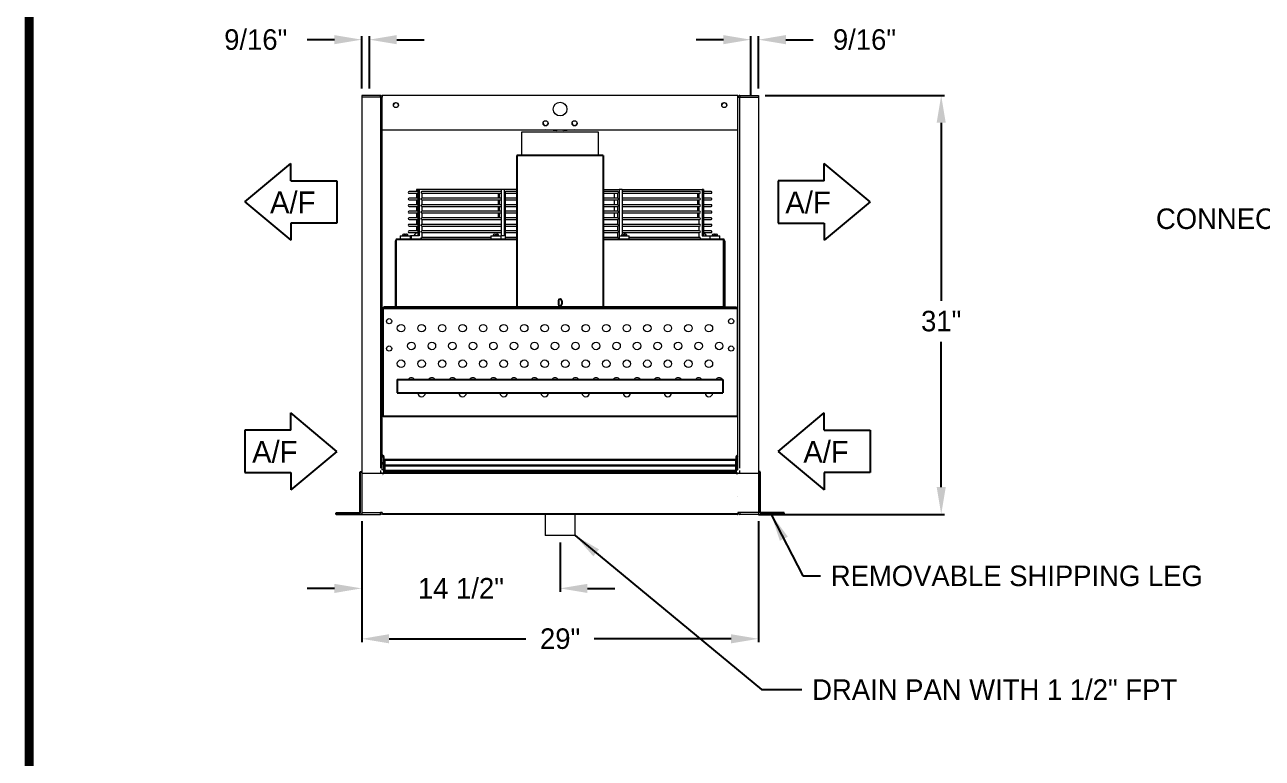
# Model space of a CAD drawing. Extents: x 6 to 271, y -23 to 146.
# Drawn here: x 10.7 to 101.2, y 30.7 to 84.4 of the extents above; entities that cross this region are included whole.
import ezdxf

# ---------------------------------------------------------------- set-up
doc = ezdxf.new("R2010")
doc.units = 0
doc.header["$MEASUREMENT"] = 0
doc.layers.get('0').update_dxf_attribs({"linetype": 'CONTINUOUS'})
doc.layers.get('Defpoints').update_dxf_attribs({"linetype": 'CONTINUOUS'})
doc.dimstyles.get("Standard").update_dxf_attribs({"dimtxt": 1.5, "dimasz": 2, "dimexe": 0.25, "dimexo": 0.5, "dimgap": 0.75, "dimtad": 0, "dimtih": 1, "dimtoh": 1, "dimdec": 4, "dimzin": 0, "dimdsep": 46, "dimlunit": 5, "dimtxsty": 'STANDARD', "dimcen": 0.125, "dimclrd": 1, "dimclre": 1, "dimclrt": 1, "dimadec": 0, "dimazin": 0, "dimtfac": 1, "dimtdec": 4, "dimtofl": 0, "dimtmove": 0, "dimatfit": 3, "dimfxl": 1, "dimfrac": 2, "dimtolj": 1, "dimtzin": 0, "dimarcsym": 0})

# ---------------------------------------------------------------- blocks, each defined once
blk = doc.blocks.new('*D23')
at = {"color": 7, "lineweight": -2}
for p, q in [((35.325, 48.063), (35.325, 39.223)), ((64.325, 48.063), (64.325, 39.223)), ((37.325, 39.473), (47.325, 39.473)), ((62.325, 39.473), (52.325, 39.473))]:
    blk.add_line(p, q, dxfattribs=at)
at = {"color": 7}
for points in [[(37.325, 39.807), (37.325, 39.14), (35.325, 39.473)], [(62.325, 39.807), (62.325, 39.14), (64.325, 39.473)]]:
    blk.add_solid(points, dxfattribs=at)
at = {"layer": 'Defpoints', "color": 0}
for p in [(35.325, 48.563), (64.325, 48.563), (64.325, 39.473)]:
    blk.add_point(p, dxfattribs=at)
at = {"color": 7, "insert": (49.825, 39.473), "char_height": 1.5, "attachment_point": 5}
blk.add_mtext('\\A1;29"', dxfattribs=at)
blk = doc.blocks.new('*D24')
at = {"color": 7, "lineweight": -2}
for p, q in [((35.325, 48.063), (35.325, 42.907)), ((49.825, 46.512), (49.825, 42.907)), ((33.325, 43.157), (31.325, 43.157)), ((51.825, 43.157), (53.825, 43.157))]:
    blk.add_line(p, q, dxfattribs=at)
at = {"color": 7}
for points in [[(33.325, 43.49), (33.325, 42.823), (35.325, 43.157)], [(51.825, 43.49), (51.825, 42.823), (49.825, 43.157)]]:
    blk.add_solid(points, dxfattribs=at)
at = {"layer": 'Defpoints', "color": 0}
for p in [(35.325, 48.563), (49.825, 47.012), (35.325, 43.157)]:
    blk.add_point(p, dxfattribs=at)
at = {"color": 7, "insert": (42.575, 43.157), "char_height": 1.5, "attachment_point": 5}
blk.add_mtext('\\A1;14 1/2"', dxfattribs=at)
blk = doc.blocks.new('Air Flow Arror')
for p, q in [((-1.543, 6.735), (-4.35, 3.368)), ((-1.543, 6.735), (1.263, 3.368)), ((-3.087, 3.368), (-4.35, 3.368)), ((-3.087, 3.368), (-3.087, 0)), ((0, 0), (0, 3.368)), ((0, 3.368), (1.263, 3.368)), ((-3.087, 0), (0, 0))]:
    blk.add_line(p, q)
blk.add_text('A/F', height=1.5938, rotation=90).set_placement((-0.712, 0.532))
blk = doc.blocks.new('099front')
at = {"color": 0, "ltscale": 7}
for p, q in [((59.351, 106.851), (53.039, 106.851)), ((53.039, 106.851), (53.039, 95.789)), ((59.351, 106.851), (59.351, 95.789)), ((56.07, 96.226), (56.07, 95.976)), ((56.32, 96.226), (56.32, 95.976)), ((53.039, 95.789), (59.351, 95.789))]:
    blk.add_line(p, q, dxfattribs=at)
for centre, start, end in [((56.195, 96.226), 0, 180), ((56.195, 95.976), 180, 0)]:
    blk.add_arc(centre, 0.125, start, end, dxfattribs=at)
blk = doc.blocks.new('*D25')
at = {"color": 7, "lineweight": -2}
for p, q in [((61.762, 83.266), (59.762, 83.266)), ((63.762, 79.688), (63.762, 83.516)), ((64.325, 79.688), (64.325, 83.516)), ((66.325, 83.266), (68.325, 83.266))]:
    blk.add_line(p, q, dxfattribs=at)
at = {"color": 7}
for points in [[(61.762, 83.6), (61.762, 82.933), (63.762, 83.266)], [(66.325, 83.6), (66.325, 82.933), (64.325, 83.266)]]:
    blk.add_solid(points, dxfattribs=at)
at = {"layer": 'Defpoints', "color": 0}
for p in [(63.762, 83.266), (63.762, 79.188), (64.325, 79.188)]:
    blk.add_point(p, dxfattribs=at)
at = {"color": 7, "insert": (72.075, 83.266), "char_height": 1.5, "attachment_point": 5}
blk.add_mtext('\\A1;9/16"', dxfattribs=at)
blk = doc.blocks.new('*D26')
at = {"color": 7, "lineweight": -2}
for p, q in [((33.325, 83.266), (31.325, 83.266)), ((35.325, 79.688), (35.325, 83.516)), ((35.887, 79.688), (35.887, 83.516)), ((37.887, 83.266), (39.887, 83.266))]:
    blk.add_line(p, q, dxfattribs=at)
at = {"color": 7}
for points in [[(33.325, 83.6), (33.325, 82.933), (35.325, 83.266)], [(37.887, 83.6), (37.887, 82.933), (35.887, 83.266)]]:
    blk.add_solid(points, dxfattribs=at)
at = {"layer": 'Defpoints', "color": 0}
for p in [(35.325, 83.266), (35.325, 79.188), (35.887, 79.188)]:
    blk.add_point(p, dxfattribs=at)
at = {"color": 7, "insert": (27.575, 83.266), "char_height": 1.5, "attachment_point": 5}
blk.add_mtext('\\A1;9/16"', dxfattribs=at)

msp = doc.modelspace()

# ---------------------------------------------------------------- linework, layer by layer
at = {"color": 7}
for p, q in [((63.76236, 79.1877), (63.76236, 80.32188)), ((64.82486, 79.1877), (77.93352, 79.1877)), ((77.68352, 77.1877), (77.68352, 64.1877)), ((26.77757, 71.40566), (30.14527, 74.21196)), ((30.14527, 72.94913), (30.14527, 74.21196)), ((30.14527, 72.94913), (33.51297, 72.94913)), ((33.51297, 72.94913), (33.51297, 69.86219)), ((26.77757, 71.40566), (30.14527, 68.59936)), ((33.51297, 69.86219), (30.14527, 69.86219)), ((30.14527, 69.86219), (30.14527, 68.59936)), ((77.68352, 50.5627), (77.68352, 61.1877)), ((37.92486, 58.42562), (61.72486, 58.42562)), ((37.92486, 58.42562), (37.92486, 57.4462)), ((61.72486, 58.42562), (61.72486, 57.4462)), ((37.92486, 57.4462), (61.72486, 57.4462)), ((65.76034, 53.17241), (69.12804, 55.97872)), ((69.12804, 54.71588), (69.12804, 55.97872)), ((69.12804, 54.71588), (72.49574, 54.71588)), ((72.49574, 54.71588), (72.49574, 51.62894)), ((65.76034, 53.17241), (69.12804, 50.36611)), ((35.19986, 48.6877), (35.19986, 51.6877)), ((35.19986, 51.6877), (35.32486, 51.6877)), ((64.44986, 51.6877), (64.32486, 51.6877)), ((64.44986, 48.6877), (64.44986, 51.6877)), ((72.49574, 51.62894), (69.12804, 51.62894)), ((69.12804, 51.62894), (69.12804, 50.36611)), ((33.44986, 48.5627), (33.44986, 48.6877)), ((33.44986, 48.6877), (35.19986, 48.6877)), ((35.32486, 48.5627), (33.44986, 48.5627)), ((64.32486, 48.5627), (66.19986, 48.5627)), ((66.19986, 48.6877), (64.44986, 48.6877)), ((64.82486, 48.5627), (77.93352, 48.5627)), ((66.19986, 48.5627), (66.19986, 48.6877))]:
    msp.add_line(p, q, dxfattribs=at)
at = {"color": 7, "linetype": 'Continuous', "lineweight": 15}
for p, q in [((35.32486, 79.1877), (35.32486, 79.0532)), ((36.68936, 79.1877), (35.32486, 79.1877)), ((36.68936, 79.0532), (35.32486, 79.0532)), ((35.32486, 79.0522), (35.32486, 48.6982)), ((36.68936, 79.0522), (35.32486, 79.0522)), ((36.68936, 79.0532), (36.68936, 79.1877)), ((36.68936, 79.0522), (36.82486, 79.0522)), ((36.68936, 79.0522), (36.68936, 51.95185)), ((62.82486, 79.1877), (36.82486, 79.1877)), ((36.82486, 79.1877), (36.82486, 79.0522)), ((36.82486, 51.81637), (36.82486, 79.0522)), ((62.82486, 79.0522), (62.82486, 79.1877)), ((62.82486, 79.0522), (62.96036, 79.0522)), ((62.82486, 51.81637), (62.82486, 79.0522)), ((62.96036, 79.1877), (62.96036, 79.0532)), ((62.96036, 79.1877), (64.32486, 79.1877)), ((62.96036, 79.0532), (64.32486, 79.0532)), ((62.96036, 79.0522), (64.32486, 79.0522)), ((62.96036, 51.95185), (62.96036, 79.0522)), ((64.32486, 79.1877), (64.32486, 79.0532)), ((64.32486, 79.0522), (64.32486, 48.6982)), ((36.82486, 76.6877), (62.82486, 76.6877)), ((52.63736, 76.4987), (47.01236, 76.4987)), ((49.58594, 76.59138), (48.75118, 76.6877)), ((49.59706, 76.6877), (49.58594, 76.59138)), ((50.06377, 76.59138), (50.05266, 76.6877)), ((50.89854, 76.6877), (50.06377, 76.59138)), ((39.43122, 72.15781), (38.78474, 72.15781)), ((38.78474, 72.03781), (39.43122, 72.03781)), ((39.43122, 71.67915), (38.78474, 71.67915)), ((38.78474, 71.55915), (39.43122, 71.55915)), ((39.33784, 72.3127), (39.33784, 72.15781)), ((39.43122, 72.3127), (39.33784, 72.3127)), ((39.33784, 72.03781), (39.33784, 71.67915)), ((39.33784, 71.55915), (39.33784, 71.20048)), ((39.52459, 72.3127), (39.43122, 72.3127)), ((39.43122, 72.3127), (39.43122, 68.9317)), ((39.52459, 72.3127), (39.52459, 68.9317)), ((45.51967, 72.3127), (39.52459, 72.3127)), ((39.72099, 72.03781), (45.51967, 72.03781)), ((39.72099, 71.55915), (45.51967, 71.55915)), ((45.51967, 72.15781), (39.72106, 72.15781)), ((45.51967, 71.67915), (39.72106, 71.67915)), ((39.75002, 71.67915), (39.75002, 72.03781)), ((39.75002, 71.20048), (39.75002, 71.55915)), ((45.29424, 72.03781), (45.29424, 71.67915)), ((45.29424, 71.55915), (45.29424, 71.20048)), ((45.38762, 71.67915), (45.38762, 72.03781)), ((45.38762, 71.20048), (45.38762, 71.55915)), ((45.7451, 72.3127), (45.51967, 72.3127)), ((45.51967, 72.3127), (45.51967, 68.9317)), ((45.7451, 72.3127), (45.7451, 68.9317)), ((46.66861, 72.3127), (45.7451, 72.3127)), ((45.82645, 72.03781), (46.66861, 72.03781)), ((45.82645, 71.55915), (46.66861, 71.55915)), ((46.66861, 72.15781), (45.82658, 72.15781)), ((46.66861, 71.67915), (45.82658, 71.67915)), ((45.83847, 71.67915), (45.83847, 72.03781)), ((45.83847, 71.20048), (45.83847, 71.55915)), ((52.98111, 72.3127), (54.13005, 72.3127)), ((54.04973, 72.15781), (52.98111, 72.15781)), ((52.98111, 72.03781), (54.04973, 72.03781)), ((54.04973, 71.67915), (52.98111, 71.67915)), ((52.98111, 71.55915), (54.04973, 71.55915)), ((53.81125, 71.67915), (53.81125, 72.03781)), ((53.81125, 71.20048), (53.81125, 71.55915)), ((54.03667, 71.67915), (54.03667, 72.03781)), ((54.03667, 71.20048), (54.03667, 71.55915)), ((54.13005, 72.3127), (54.13005, 68.9317)), ((54.35547, 72.3127), (54.13005, 72.3127)), ((54.35547, 72.3127), (54.35547, 69.03979)), ((54.35547, 72.3127), (60.2185, 72.3127)), ((60.0246, 72.15781), (54.35547, 72.15781)), ((54.35547, 72.03781), (60.0246, 72.03781)), ((60.0246, 71.67915), (54.35547, 71.67915)), ((54.35547, 71.55915), (60.0246, 71.55915)), ((59.8997, 71.67915), (59.8997, 72.03781)), ((59.8997, 71.20048), (59.8997, 71.55915)), ((59.99308, 71.67915), (59.99308, 72.03781)), ((59.99308, 71.20048), (59.99308, 71.55915)), ((60.2185, 72.3127), (60.2185, 68.9317)), ((60.31188, 72.3127), (60.2185, 72.3127)), ((60.31188, 72.3127), (60.31188, 68.9317)), ((60.86497, 72.15781), (60.31188, 72.15781)), ((60.31188, 72.03781), (60.86497, 72.03781)), ((60.86497, 71.67915), (60.31188, 71.67915)), ((60.31188, 71.55915), (60.86497, 71.55915)), ((39.43122, 71.20048), (38.78474, 71.20048)), ((38.78474, 71.08048), (39.43122, 71.08048)), ((39.43122, 70.72182), (38.78474, 70.72182)), ((38.78474, 70.60182), (39.43122, 70.60182)), ((39.33784, 71.08048), (39.33784, 70.72182)), ((39.33784, 70.60182), (39.33784, 70.24315)), ((39.72099, 71.08048), (45.51967, 71.08048)), ((39.72099, 70.60182), (45.51967, 70.60182)), ((45.51967, 71.20048), (39.72106, 71.20048)), ((45.51967, 70.72182), (39.72106, 70.72182)), ((39.75002, 70.72182), (39.75002, 71.08048)), ((39.75002, 70.24315), (39.75002, 70.60182)), ((45.29424, 71.08048), (45.29424, 70.72182)), ((45.29424, 70.60182), (45.29424, 70.24315)), ((45.38762, 70.72182), (45.38762, 71.08048)), ((45.38762, 70.24315), (45.38762, 70.60182)), ((45.82645, 71.08048), (46.66861, 71.08048)), ((45.82645, 70.60182), (46.66861, 70.60182)), ((46.66861, 71.20048), (45.82658, 71.20048)), ((46.66861, 70.72182), (45.82658, 70.72182)), ((45.83847, 70.72182), (45.83847, 71.08048)), ((45.83847, 70.24315), (45.83847, 70.60182)), ((54.04973, 71.20048), (52.98111, 71.20048)), ((52.98111, 71.08048), (54.04973, 71.08048)), ((54.04973, 70.72182), (52.98111, 70.72182)), ((52.98111, 70.60182), (54.04973, 70.60182)), ((53.81125, 70.72182), (53.81125, 71.08048)), ((53.81125, 70.24315), (53.81125, 70.60182)), ((54.03667, 70.72182), (54.03667, 71.08048)), ((54.03667, 70.24315), (54.03667, 70.60182)), ((60.0246, 71.20048), (54.35547, 71.20048)), ((54.35547, 71.08048), (60.0246, 71.08048)), ((60.0246, 70.72182), (54.35547, 70.72182)), ((54.35547, 70.60182), (60.0246, 70.60182)), ((59.8997, 70.72182), (59.8997, 71.08048)), ((59.8997, 70.24315), (59.8997, 70.60182)), ((59.99308, 70.72182), (59.99308, 71.08048)), ((59.99308, 70.24315), (59.99308, 70.60182)), ((60.86497, 71.20048), (60.31188, 71.20048)), ((60.31188, 71.08048), (60.86497, 71.08048)), ((60.86497, 70.72182), (60.31188, 70.72182)), ((60.31188, 70.60182), (60.86497, 70.60182)), ((39.43122, 70.24315), (38.78474, 70.24315)), ((38.78474, 70.12315), (39.43122, 70.12315)), ((39.43122, 69.76448), (38.78474, 69.76448)), ((39.33784, 70.12315), (39.33784, 69.76448)), ((39.72099, 70.12315), (45.51967, 70.12315)), ((45.51967, 70.24315), (39.72106, 70.24315)), ((45.51967, 69.76448), (39.72106, 69.76448)), ((39.75002, 69.76448), (39.75002, 70.12315)), ((45.82645, 70.12315), (46.66861, 70.12315)), ((46.66861, 70.24315), (45.82658, 70.24315)), ((46.66861, 69.76448), (45.82658, 69.76448)), ((45.83847, 69.76448), (45.83847, 70.12315)), ((54.04973, 70.24315), (52.98111, 70.24315)), ((52.98111, 70.12315), (54.04973, 70.12315)), ((54.04973, 69.76448), (52.98111, 69.76448)), ((54.03667, 69.76448), (54.03667, 70.12315)), ((60.0246, 70.24315), (54.35547, 70.24315)), ((54.35547, 70.12315), (60.0246, 70.12315)), ((60.0246, 69.76448), (54.35547, 69.76448)), ((59.99308, 69.76448), (59.99308, 70.12315)), ((60.86497, 70.24315), (60.31188, 70.24315)), ((60.31188, 70.12315), (60.86497, 70.12315)), ((60.86497, 69.76448), (60.31188, 69.76448)), ((38.13834, 68.9317), (38.64855, 68.9317)), ((38.72609, 68.9327), (38.28858, 68.9327)), ((38.41259, 69.0567), (38.41274, 69.0567)), ((38.41547, 69.0567), (38.41274, 69.0567)), ((38.41547, 69.0567), (38.42598, 69.0567)), ((38.43665, 69.0567), (38.42598, 69.0567)), ((38.43665, 69.0567), (38.51269, 69.0567)), ((38.52425, 69.0567), (38.51269, 69.0567)), ((38.53053, 69.0567), (38.52425, 69.0567)), ((38.53053, 69.0567), (38.5559, 69.0567)), ((38.57044, 69.0567), (38.5559, 69.0567)), ((38.57044, 69.0567), (38.60209, 69.0567)), ((38.64855, 68.9317), (38.87634, 68.9317)), ((38.78474, 69.64448), (39.43122, 69.64448)), ((39.43122, 69.28582), (38.78474, 69.28582)), ((38.78474, 69.16582), (39.43122, 69.16582)), ((38.94162, 68.9317), (38.87634, 68.9317)), ((38.94162, 68.9317), (38.94162, 68.6877)), ((39.52459, 68.9317), (38.94162, 68.9317)), ((39.33784, 69.64448), (39.33784, 69.28582)), ((39.72099, 69.64448), (45.51967, 69.64448)), ((39.72099, 69.16582), (45.51967, 69.16582)), ((45.51967, 69.28582), (39.72106, 69.28582)), ((44.76799, 68.80715), (39.72106, 68.80715)), ((39.75002, 69.28582), (39.75002, 69.64448)), ((39.75002, 68.80715), (39.75002, 69.16582)), ((44.76799, 68.9317), (45.2782, 68.9317)), ((45.35574, 68.9327), (44.91824, 68.9327)), ((45.04224, 69.0567), (45.07389, 69.0567)), ((45.08843, 69.0567), (45.07389, 69.0567)), ((45.08843, 69.0567), (45.1138, 69.0567)), ((45.12008, 69.0567), (45.1138, 69.0567)), ((45.13163, 69.0567), (45.12008, 69.0567)), ((45.13163, 69.0567), (45.20767, 69.0567)), ((45.21835, 69.0567), (45.20767, 69.0567)), ((45.21835, 69.0567), (45.22886, 69.0567)), ((45.23159, 69.0567), (45.22886, 69.0567)), ((45.23159, 69.0567), (45.23174, 69.0567)), ((45.2782, 68.9317), (45.50599, 68.9317)), ((45.7451, 68.9317), (45.50599, 68.9317)), ((45.82645, 69.64448), (46.66861, 69.64448)), ((45.82645, 69.16582), (46.66861, 69.16582)), ((46.66861, 69.28582), (45.82658, 69.28582)), ((46.66861, 68.80715), (45.82658, 68.80715)), ((45.83847, 69.28582), (45.83847, 69.64448)), ((45.83847, 68.80715), (45.83847, 69.16582)), ((52.98111, 69.64448), (54.04973, 69.64448)), ((54.04973, 69.28582), (52.98111, 69.28582)), ((52.98111, 69.16582), (54.04973, 69.16582)), ((54.04973, 68.80715), (52.98111, 68.80715)), ((54.03667, 69.28582), (54.03667, 69.64448)), ((54.03667, 68.80715), (54.03667, 69.16582)), ((54.13005, 68.9317), (54.14373, 68.9317)), ((54.14373, 68.9317), (54.65394, 68.9317)), ((54.31063, 68.9327), (54.29398, 68.9327)), ((54.73148, 68.9327), (54.31063, 68.9327)), ((54.35547, 69.64448), (60.0246, 69.64448)), ((60.0246, 69.28582), (54.35547, 69.28582)), ((54.35547, 69.16582), (60.0246, 69.16582)), ((54.41798, 69.0567), (54.41813, 69.0567)), ((54.42086, 69.0567), (54.41813, 69.0567)), ((54.42086, 69.0567), (54.43137, 69.0567)), ((54.44205, 69.0567), (54.43137, 69.0567)), ((54.44205, 69.0567), (54.51809, 69.0567)), ((54.52964, 69.0567), (54.51809, 69.0567)), ((54.53592, 69.0567), (54.52964, 69.0567)), ((54.53592, 69.0567), (54.56129, 69.0567)), ((54.57583, 69.0567), (54.56129, 69.0567)), ((54.57583, 69.0567), (54.60748, 69.0567)), ((54.65394, 68.9317), (54.88173, 68.9317)), ((60.0246, 68.80715), (54.88173, 68.80715)), ((59.99308, 69.28582), (59.99308, 69.64448)), ((59.99308, 68.80715), (59.99308, 69.16582)), ((60.2185, 68.9317), (60.77338, 68.9317)), ((60.31188, 69.64448), (60.86497, 69.64448)), ((60.86497, 69.28582), (60.31188, 69.28582)), ((60.31188, 69.16582), (60.86497, 69.16582)), ((60.77338, 68.9317), (61.28359, 68.9317)), ((61.05867, 68.9327), (60.92363, 68.9327)), ((61.04763, 69.0567), (61.07928, 69.0567)), ((61.36113, 68.9327), (61.05867, 68.9327)), ((61.09382, 69.0567), (61.07928, 69.0567)), ((61.09382, 69.0567), (61.11919, 69.0567)), ((61.12547, 69.0567), (61.11919, 69.0567)), ((61.13702, 69.0567), (61.12547, 69.0567)), ((61.13702, 69.0567), (61.21306, 69.0567)), ((61.22374, 69.0567), (61.21306, 69.0567)), ((61.22374, 69.0567), (61.23425, 69.0567)), ((61.23698, 69.0567), (61.23425, 69.0567)), ((61.23698, 69.0567), (61.23713, 69.0567)), ((61.28359, 68.9317), (61.51138, 68.9317)), ((37.82486, 68.5627), (37.77486, 68.5627)), ((37.77486, 68.5627), (37.77486, 63.7387)), ((37.82486, 68.6367), (37.82486, 68.6389)), ((37.87486, 68.6367), (37.82486, 68.6367)), ((37.82486, 68.6367), (37.82486, 68.6357)), ((37.82486, 68.6357), (37.82486, 68.5627)), ((37.82486, 68.5627), (37.82486, 63.7387)), ((37.87366, 68.6877), (37.87586, 68.6877)), ((46.66861, 68.6877), (37.87586, 68.6877)), ((37.87586, 68.6367), (37.87586, 68.6877)), ((46.66861, 68.6367), (37.87586, 68.6367)), ((37.87586, 63.7387), (37.87586, 68.6367)), ((61.77386, 68.6877), (52.98111, 68.6877)), ((61.77386, 68.6367), (52.98111, 68.6367)), ((61.77386, 68.6367), (61.77386, 68.6877)), ((61.77386, 68.6877), (61.77606, 68.6877)), ((61.77386, 63.7387), (61.77386, 68.6367)), ((61.77486, 68.6367), (61.82486, 68.6367)), ((61.82486, 68.6389), (61.82486, 68.6367)), ((61.82486, 68.6357), (61.82486, 68.6367)), ((61.82486, 68.6357), (61.82486, 68.5627)), ((61.82486, 68.5627), (61.82486, 63.7387)), ((61.82486, 68.5627), (61.87486, 68.5627)), ((61.87486, 68.5627), (61.87486, 63.7387)), ((36.82486, 63.6242), (36.88886, 63.6242)), ((36.88786, 63.6237), (36.82486, 63.6237)), ((36.88786, 63.6237), (36.88786, 55.7517)), ((36.88786, 63.6237), (36.88886, 63.6237)), ((36.88836, 63.6877), (36.88836, 63.6252)), ((36.88836, 63.6877), (37.76136, 63.6877)), ((36.88836, 63.6252), (37.76136, 63.6252)), ((36.88886, 63.6237), (36.88886, 63.6247)), ((36.88886, 63.6247), (37.88736, 63.6247)), ((36.88886, 63.6237), (36.88886, 55.7517)), ((36.88886, 63.6237), (62.76086, 63.6237)), ((36.94986, 63.7377), (36.94986, 63.6877)), ((37.77386, 63.7377), (36.94986, 63.7377)), ((37.77386, 63.6877), (37.76136, 63.6877)), ((37.76136, 63.6252), (37.76136, 63.6877)), ((37.77386, 63.6877), (37.77386, 63.7377)), ((37.77486, 63.7387), (37.82486, 63.7387)), ((37.87586, 63.7387), (37.82486, 63.7387)), ((37.82486, 63.6877), (37.82486, 63.6237)), ((37.82486, 63.6877), (37.87586, 63.6877)), ((37.87586, 63.7387), (37.87586, 63.7377)), ((61.77386, 63.7387), (37.87586, 63.7387)), ((37.87586, 63.6877), (37.87586, 63.7377)), ((37.87586, 63.7377), (61.77386, 63.7377)), ((37.87586, 63.6877), (37.88736, 63.6877)), ((37.88736, 63.6247), (37.88736, 63.6877)), ((37.88736, 63.6877), (61.76236, 63.6877)), ((61.76236, 63.6877), (61.77386, 63.6877)), ((61.76236, 63.6877), (61.76236, 63.6247)), ((61.76236, 63.6247), (62.76086, 63.6247)), ((61.77386, 63.7377), (61.77386, 63.7387)), ((61.82486, 63.7387), (61.77386, 63.7387)), ((61.77386, 63.6877), (61.77386, 63.7377)), ((61.77386, 63.6877), (61.82486, 63.6877)), ((61.82486, 63.7387), (61.87486, 63.7387)), ((61.82486, 63.6877), (61.82486, 63.6237)), ((61.87586, 63.7377), (61.87586, 63.6877)), ((61.87586, 63.7377), (62.69986, 63.7377)), ((61.87586, 63.6877), (61.88836, 63.6877)), ((61.88836, 63.6877), (61.88836, 63.6252)), ((62.76136, 63.6877), (61.88836, 63.6877)), ((62.76136, 63.6252), (61.88836, 63.6252)), ((62.69986, 63.7377), (62.69986, 63.6877)), ((62.76086, 63.6247), (62.76086, 63.6237)), ((62.76086, 63.6242), (62.82486, 63.6242)), ((62.76086, 63.6237), (62.76086, 55.7517)), ((62.76086, 63.6237), (62.76186, 63.6237)), ((62.76136, 63.6252), (62.76136, 63.6877)), ((62.76186, 63.6237), (62.76186, 55.7517)), ((62.82486, 63.6237), (62.76186, 63.6237)), ((36.88786, 55.7517), (36.82486, 55.7517)), ((36.88786, 55.7517), (36.88886, 55.7517)), ((36.88886, 55.7517), (36.88886, 55.7507)), ((36.88886, 55.7517), (62.76086, 55.7517)), ((36.88886, 55.6877), (36.88886, 55.7507)), ((62.76086, 55.7507), (36.88886, 55.7507)), ((62.76086, 55.6877), (36.88886, 55.6877)), ((62.76086, 55.7507), (62.76086, 55.7517)), ((62.76086, 55.7517), (62.76186, 55.7517)), ((62.76086, 55.6877), (62.76086, 55.7507)), ((62.82486, 55.7517), (62.76186, 55.7517)), ((36.82486, 52.94445), (36.93126, 52.83806)), ((36.93126, 52.75507), (36.82486, 52.86145)), ((36.82486, 52.81637), (36.93126, 52.70999)), ((36.93107, 52.71017), (36.94986, 52.71017)), ((36.93126, 52.75507), (36.93126, 52.83806)), ((36.93126, 52.25507), (36.93126, 52.70999)), ((36.94986, 52.71017), (36.94986, 52.79316)), ((36.94986, 52.66509), (36.94986, 52.71017)), ((36.94986, 52.21017), (36.94986, 52.66509)), ((36.95086, 52.79316), (36.95086, 52.79214)), ((36.95086, 52.20203), (36.95086, 52.79214)), ((62.63586, 52.58415), (37.01386, 52.58415)), ((37.01386, 52.58415), (37.01386, 52.577)), ((62.63586, 52.577), (37.01386, 52.577)), ((37.01386, 52.577), (37.01386, 52.51196)), ((62.63586, 52.51196), (37.01386, 52.51196)), ((37.01386, 52.51196), (37.01386, 52.201)), ((62.63586, 52.58415), (62.63586, 52.577)), ((62.63586, 52.577), (62.63586, 52.51196)), ((62.63586, 52.51196), (62.63586, 52.153)), ((62.69986, 52.52016), (62.63686, 52.52016)), ((62.63686, 52.51301), (62.63686, 52.52016)), ((62.63686, 52.51301), (62.69986, 52.51301)), ((62.69886, 52.79316), (62.69886, 52.79214)), ((62.69886, 52.79214), (62.69886, 52.52016)), ((62.69986, 52.71017), (62.69986, 52.79316)), ((62.69986, 52.71017), (62.71865, 52.71017)), ((62.69986, 52.71017), (62.69986, 52.66509)), ((62.69986, 52.21017), (62.69986, 52.66509)), ((62.82486, 52.94445), (62.71846, 52.83806)), ((62.71846, 52.75507), (62.82486, 52.86145)), ((62.71846, 52.75507), (62.71846, 52.83806)), ((62.82486, 52.81637), (62.71846, 52.70999)), ((62.71846, 52.25507), (62.71846, 52.70999)), ((64.32486, 51.56673), (35.32486, 51.56673)), ((36.68936, 51.76409), (36.68936, 51.56673)), ((36.93126, 52.25507), (36.82486, 52.36145)), ((36.82486, 52.31637), (36.93126, 52.20998)), ((36.93126, 51.75507), (36.82486, 51.86145)), ((36.82486, 51.56468), (36.82486, 51.62861)), ((36.82486, 51.56468), (36.87486, 51.56468)), ((36.87486, 51.56468), (36.87486, 51.57862)), ((62.77386, 51.5655), (36.87586, 51.5655)), ((36.87586, 51.56468), (36.87586, 51.5655)), ((62.77386, 51.56468), (36.87586, 51.56468)), ((36.88707, 51.56641), (36.93126, 51.6106)), ((36.88736, 51.5657), (36.94986, 51.5657)), ((36.88736, 51.5657), (36.88736, 51.5655)), ((36.93107, 52.21017), (36.94986, 52.21017)), ((36.93107, 51.71017), (36.94986, 51.71017)), ((36.93126, 51.75507), (36.93126, 52.20998)), ((36.93126, 51.6106), (36.93126, 51.70999)), ((36.94986, 52.16509), (36.94986, 52.21017)), ((36.94986, 52.20203), (37.01386, 52.20203)), ((36.94986, 52.201), (37.01386, 52.201)), ((36.94986, 51.71017), (36.94986, 52.16509)), ((36.94986, 51.77089), (37.01386, 51.77089)), ((36.94986, 51.76985), (37.01386, 51.76985)), ((36.94986, 51.66509), (36.94986, 51.71017)), ((36.94986, 51.5657), (36.94986, 51.66509)), ((36.94986, 51.5657), (36.94986, 51.5655)), ((36.95086, 51.5657), (36.95086, 51.56673)), ((62.69886, 51.5657), (36.95086, 51.5657)), ((36.95086, 51.5657), (36.95086, 51.5655)), ((62.63586, 52.153), (37.01386, 52.153)), ((37.01386, 52.153), (37.01386, 52.14585)), ((62.63586, 52.14585), (37.01386, 52.14585)), ((37.01386, 52.14585), (37.01386, 52.08081)), ((62.63586, 52.08081), (37.01386, 52.08081)), ((37.01386, 52.08081), (37.01386, 51.78087)), ((62.63586, 51.78087), (37.01386, 51.78087)), ((37.01386, 51.78087), (37.01386, 51.77372)), ((62.63586, 51.77372), (37.01386, 51.77372)), ((37.01386, 51.77372), (37.01386, 51.70868)), ((62.63586, 51.70868), (37.01386, 51.70868)), ((37.01386, 51.70868), (37.01386, 51.61284)), ((62.63586, 51.61284), (37.01386, 51.61284)), ((37.01386, 51.61284), (37.01386, 51.60569)), ((62.63586, 51.60569), (37.01386, 51.60569)), ((37.01386, 51.60569), (37.01386, 51.56673)), ((62.63586, 52.153), (62.63586, 52.14585)), ((62.63586, 52.14585), (62.63586, 52.08081)), ((62.63586, 52.08081), (62.63586, 51.78087)), ((62.63586, 51.78087), (62.63586, 51.77372)), ((62.63586, 51.77372), (62.63586, 51.70868)), ((62.63586, 51.70868), (62.63586, 51.61284)), ((62.63586, 51.61284), (62.63586, 51.60569)), ((62.63586, 51.60569), (62.63586, 51.56673)), ((62.69986, 52.08901), (62.63686, 52.08901)), ((62.63686, 52.08186), (62.63686, 52.08901)), ((62.63686, 52.08186), (62.69986, 52.08186)), ((62.69986, 51.71688), (62.63686, 51.71688)), ((62.63686, 51.70973), (62.63686, 51.71688)), ((62.63686, 51.70973), (62.69986, 51.70973)), ((62.69886, 51.5657), (62.69886, 51.56673)), ((62.69886, 51.5655), (62.69886, 51.5657)), ((62.69986, 52.21017), (62.71865, 52.21017)), ((62.69986, 52.21017), (62.69986, 52.16509)), ((62.69986, 51.71017), (62.69986, 52.16509)), ((62.69986, 51.71017), (62.71865, 51.71017)), ((62.69986, 51.71017), (62.69986, 51.66509)), ((62.69986, 51.5657), (62.69986, 51.66509)), ((62.69986, 51.5657), (62.76236, 51.5657)), ((62.69986, 51.5655), (62.69986, 51.5657)), ((62.71846, 52.25507), (62.82486, 52.36145)), ((62.82486, 52.31637), (62.71846, 52.20998)), ((62.71846, 51.75507), (62.71846, 52.20998)), ((62.71846, 51.75507), (62.82486, 51.86145)), ((62.71846, 51.6106), (62.71846, 51.70999)), ((62.76265, 51.56641), (62.71846, 51.6106)), ((62.76236, 51.5655), (62.76236, 51.5657)), ((62.77386, 51.57762), (62.77386, 51.5655)), ((62.77386, 51.56468), (62.77386, 51.5655)), ((62.77486, 51.56468), (62.77486, 51.57862)), ((62.77486, 51.56468), (62.82486, 51.56468)), ((62.82486, 51.56468), (62.82486, 51.62861)), ((62.96036, 51.56673), (62.96036, 51.76409)), ((36.87486, 51.39876), (36.87586, 51.39876)), ((36.87486, 51.39772), (36.87586, 51.39772)), ((35.32486, 48.6982), (36.68936, 48.6982)), ((35.32486, 48.6972), (35.32486, 48.5627)), ((35.32486, 48.6972), (36.68936, 48.6972)), ((35.32486, 48.5627), (36.68936, 48.5627)), ((36.82486, 48.6982), (36.68936, 48.6982)), ((36.68936, 48.5627), (36.68936, 48.6972)), ((36.82486, 48.6982), (36.82486, 48.61608)), ((36.82486, 48.61608), (36.87486, 48.61608)), ((62.77386, 48.61608), (36.87586, 48.61608)), ((36.87586, 48.61508), (36.87586, 48.61608)), ((36.87586, 48.61508), (36.87586, 48.56508)), ((62.77386, 48.56592), (36.87586, 48.56592)), ((62.77386, 48.61608), (62.77386, 48.61508)), ((62.77386, 48.56508), (62.77386, 48.61508)), ((62.77486, 48.61608), (62.82486, 48.61608)), ((62.96036, 48.6982), (62.82486, 48.6982)), ((62.82486, 48.6982), (62.82486, 48.61608)), ((64.32486, 48.6982), (62.96036, 48.6982)), ((62.96036, 48.6972), (62.96036, 48.5627)), ((64.32486, 48.6972), (62.96036, 48.6972)), ((64.32486, 48.5627), (62.96036, 48.5627)), ((64.32486, 48.6972), (64.32486, 48.5627)), ((64.32486, 48.6972), (64.32486, 48.5627))]:
    msp.add_line(p, q, dxfattribs=at)
at = {"color": 7, "const_width": 0.63999}
msp.add_lwpolyline([(11.00839, -18.24898), (267.00583, -18.24898), (267.00583, 141.74942), (11.00839, 141.74942), (11.00839, -18.24898)], dxfattribs=at)
at = {"color": 7, "linetype": 'Continuous', "lineweight": 15, "flags": 128}
for points in [[(54.04973, 72.15781), (54.04979, 72.15781), (54.05906, 72.15264), (54.06674, 72.13811), (54.07152, 72.11671), (54.07259, 72.09208), (54.06975, 72.06844), (54.0635, 72.0498), (54.0549, 72.03935), (54.04973, 72.03781)], [(54.04973, 71.67915), (54.05398, 71.67811), (54.06235, 71.66927), (54.06877, 71.6527), (54.07224, 71.63094), (54.07224, 71.60736), (54.06877, 71.5856), (54.06235, 71.56902), (54.05398, 71.56019), (54.04973, 71.55915)], [(54.04973, 71.20048), (54.05398, 71.19944), (54.06235, 71.19061), (54.06877, 71.17403), (54.07224, 71.15227), (54.07224, 71.12869), (54.06877, 71.10693), (54.06235, 71.09036), (54.05398, 71.08152), (54.04973, 71.08048)], [(54.04973, 70.72182), (54.05398, 70.72078), (54.06235, 70.71194), (54.06877, 70.69537), (54.07224, 70.67361), (54.07224, 70.65003), (54.06877, 70.62827), (54.06235, 70.61169), (54.05398, 70.60285), (54.04973, 70.60182)], [(54.04973, 70.24315), (54.05398, 70.24211), (54.06235, 70.23328), (54.06877, 70.2167), (54.07224, 70.19494), (54.07224, 70.17136), (54.06877, 70.1496), (54.06235, 70.13302), (54.05398, 70.12419), (54.04973, 70.12315)], [(54.04973, 69.76448), (54.05398, 69.76345), (54.06235, 69.75461), (54.06877, 69.73803), (54.07224, 69.71627), (54.07224, 69.6927), (54.06877, 69.67094), (54.06235, 69.65436), (54.05398, 69.64552), (54.04973, 69.64448)], [(39.43122, 69.43062), (39.39266, 69.31437), (39.38069, 69.28582)], [(54.04973, 69.28582), (54.05398, 69.28478), (54.06235, 69.27594), (54.06877, 69.25937), (54.07224, 69.23761), (54.07224, 69.21403), (54.06877, 69.19227), (54.06235, 69.17569), (54.05398, 69.16686), (54.04973, 69.16582)], [(54.04973, 68.80715), (54.05424, 68.80598), (54.06268, 68.79671), (54.06905, 68.77955), (54.07236, 68.75726), (54.07207, 68.73335), (54.07067, 68.72257)], [(50.91861, 47.02994), (50.91309, 47.02815), (50.89348, 47.02612), (50.85995, 47.02415), (50.81292, 47.02226), (50.75301, 47.02046), (50.681, 47.01879), (50.59783, 47.01726), (50.50458, 47.0159), (50.40247, 47.01472), (50.29283, 47.01374), (50.17709, 47.01297), (50.05676, 47.01242), (49.9334, 47.0121), (49.80863, 47.01202), (49.68407, 47.01216), (49.56135, 47.01254), (49.44206, 47.01315), (49.32777, 47.01397), (49.21995, 47.01501), (49.12002, 47.01623), (49.02927, 47.01764), (48.9489, 47.01921), (48.87995, 47.02091), (48.82332, 47.02274), (48.77974, 47.02466), (48.74979, 47.02664), (48.73385, 47.02868), (48.73111, 47.02994)]]:
    msp.add_lwpolyline(points, dxfattribs=at)
at = {"color": 7, "linetype": 'Continuous', "lineweight": 15}
for centre, radius in [((37.82486, 78.48741), 0.1875), ((49.82486, 78.1877), 0.5), ((61.82486, 78.48741), 0.1875), ((48.76375, 77.15012), 0.1875), ((50.88597, 77.15012), 0.1875), ((37.32486, 62.6877), 0.1875), ((38.19986, 62.1802), 0.275), ((39.69986, 62.1802), 0.275), ((41.19986, 62.1802), 0.275), ((42.69986, 62.1802), 0.275), ((44.19986, 62.1802), 0.275), ((45.69986, 62.1802), 0.275), ((47.19986, 62.1802), 0.275), ((48.69986, 62.1802), 0.275), ((50.19986, 62.1802), 0.275), ((51.69986, 62.1802), 0.275), ((53.19986, 62.1802), 0.275), ((54.69986, 62.1802), 0.275), ((56.19986, 62.1802), 0.275), ((57.69986, 62.1802), 0.275), ((59.19986, 62.1802), 0.275), ((60.69986, 62.1802), 0.275), ((62.32486, 62.6877), 0.1875), ((37.32486, 60.6877), 0.1875), ((38.94986, 60.8812), 0.275), ((40.44986, 60.8812), 0.275), ((41.94986, 60.8812), 0.275), ((43.44986, 60.8812), 0.275), ((44.94986, 60.8812), 0.275), ((46.44986, 60.8812), 0.275), ((47.94986, 60.8812), 0.275), ((49.44986, 60.8812), 0.275), ((50.94986, 60.8812), 0.275), ((52.44986, 60.8812), 0.275), ((53.94986, 60.8812), 0.275), ((55.44986, 60.8812), 0.275), ((56.94986, 60.8812), 0.275), ((58.44986, 60.8812), 0.275), ((59.94986, 60.8812), 0.275), ((61.44986, 60.8812), 0.275), ((62.32486, 60.6877), 0.1875), ((38.19986, 59.5822), 0.275), ((39.69986, 59.5822), 0.275), ((41.19986, 59.5822), 0.275), ((42.69986, 59.5822), 0.275), ((44.19986, 59.5822), 0.275), ((45.69986, 59.5822), 0.275), ((47.19986, 59.5822), 0.275), ((48.69986, 59.5822), 0.275), ((50.19986, 59.5822), 0.275), ((51.69986, 59.5822), 0.275), ((53.19986, 59.5822), 0.275), ((54.69986, 59.5822), 0.275), ((56.19986, 59.5822), 0.275), ((57.69986, 59.5822), 0.275), ((59.19986, 59.5822), 0.275), ((60.69986, 59.5822), 0.275)]:
    msp.add_circle(centre, radius, dxfattribs=at)
for centre, radius, start, end in [((36.68936, 79.0522), 0.1355, 0, 90), ((36.68936, 79.0522), 0.001, 0, 90), ((62.96036, 79.0522), 0.1355, 90, 180), ((62.96036, 79.0522), 0.001, 90, 180), ((37.82486, 78.45174), 0.1875, 5.4569066, 174.5430934), ((61.82486, 78.45174), 0.1875, 5.4569066, 174.5430934), ((48.76418, 77.18951), 0.1875, 185.3953704, 353.3358302), ((50.88554, 77.18951), 0.1875, 186.6641698, 354.6046296), ((38.78474, 72.09781), 0.06, 90, 270), ((38.78474, 71.61915), 0.06, 90, 270), ((60.02142, 72.09781), 0.06008, 273.0264215, 86.9735785), ((60.0213, 71.61915), 0.06009, 273.1449928, 86.8550072), ((60.86498, 72.09781), 0.06, 270, 90), ((60.86498, 71.61915), 0.06, 270, 90), ((38.78474, 71.14048), 0.06, 90, 270), ((38.78474, 70.66182), 0.06, 90, 270), ((60.0213, 71.14048), 0.06009, 273.1434317, 86.8565683), ((60.0213, 70.66182), 0.06009, 273.1449928, 86.8550072), ((60.86498, 71.14048), 0.06, 270, 90), ((60.86498, 70.66182), 0.06, 270, 90), ((38.78474, 70.18315), 0.06, 90, 270), ((38.78474, 69.70448), 0.06, 90, 270), ((60.0213, 70.18315), 0.06009, 273.1434317, 86.8565683), ((60.0213, 69.70448), 0.06009, 273.1449928, 86.8550072), ((60.86498, 70.18315), 0.06, 270, 90), ((60.86498, 69.70448), 0.06, 270, 90), ((38.41259, 68.9327), 0.124, 90, 180), ((38.60209, 68.9327), 0.124, 0, 90), ((38.78474, 69.22582), 0.06, 90, 270), ((38.46456, 69.6867), 1, 310.9746302, 328.6087893), ((45.04224, 68.9327), 0.124, 90, 180), ((45.23174, 68.9327), 0.124, 0, 90), ((54.41798, 68.9327), 0.124, 90, 180), ((54.60748, 68.9327), 0.124, 0, 90), ((60.0213, 69.22582), 0.06009, 273.1449928, 86.8550072), ((60.02111, 68.74766), 0.05959, 335.0995115, 86.6482958), ((61.18516, 69.6867), 1, 211.3912107, 229.0253698), ((60.86498, 69.22582), 0.06, 270, 90), ((61.04763, 68.9327), 0.124, 90, 180), ((61.23713, 68.9327), 0.124, 0, 90), ((37.87366, 68.6389), 0.0488, 90, 180), ((61.77606, 68.6389), 0.0488, 0, 90), ((36.88836, 63.6242), 0.0635, 90, 180), ((36.88836, 63.6242), 0.001, 90, 180), ((37.76136, 63.6242), 0.0635, 0, 90), ((37.76136, 63.6242), 0.001, 30, 90), ((37.77386, 63.7387), 0.001, 270, 0), ((37.77386, 63.7387), 0.051, 270, 0), ((61.87586, 63.7387), 0.051, 180, 270), ((61.88836, 63.6242), 0.0635, 90, 180), ((61.87586, 63.7387), 0.001, 180, 270), ((61.88836, 63.6242), 0.001, 90, 150), ((62.76136, 63.6242), 0.0635, 0, 90), ((62.76136, 63.6242), 0.001, 0, 90), ((38.94986, 58.2832), 0.275, 31.192083, 148.807917), ((40.44986, 58.2832), 0.275, 31.192083, 148.807917), ((41.94986, 58.2832), 0.275, 31.192083, 148.807917), ((43.44986, 58.2832), 0.275, 31.192083, 148.807917), ((44.94986, 58.2832), 0.275, 31.192083, 148.807917), ((46.44986, 58.2832), 0.275, 31.192083, 148.807917), ((47.94986, 58.2832), 0.275, 31.192083, 148.807917), ((49.44986, 58.2832), 0.275, 31.192083, 148.807917), ((50.94986, 58.2832), 0.275, 31.192083, 148.807917), ((52.44986, 58.2832), 0.275, 31.192083, 148.807917), ((53.94986, 58.2832), 0.275, 31.192083, 148.807917), ((55.44986, 58.2832), 0.275, 31.192083, 148.807917), ((56.94986, 58.2832), 0.275, 31.192083, 148.807917), ((58.44986, 58.2832), 0.275, 31.192083, 148.807917), ((59.94986, 58.2832), 0.275, 31.192083, 148.807917), ((61.44986, 58.2832), 0.275, 31.192083, 148.807917), ((39.69986, 57.4462), 0.275, 180, 0), ((42.69986, 57.4462), 0.275, 180, 0), ((45.69986, 57.4462), 0.275, 180, 0), ((48.69986, 57.4462), 0.275, 180, 0), ((51.69986, 57.4462), 0.275, 180, 0), ((54.69986, 57.4462), 0.275, 180, 0), ((57.69986, 57.4462), 0.275, 180, 0), ((60.69986, 57.4462), 0.275, 180, 0), ((36.88637, 52.79316), 0.06349, 0.0021866, 45.0022595), ((36.88637, 52.71017), 0.06349, 0.0021866, 45.0022595), ((36.88637, 52.66509), 0.06349, 0.0021866, 45.0022595), ((62.65186, 53.48862), 0.97679, 269.0613624, 272.8166063), ((62.63611, 52.52793), 0.01494, 269.0235733, 272.8592171), ((62.76335, 52.79316), 0.06349, 134.9977405, 179.9978134), ((62.76335, 52.71017), 0.06349, 134.9977405, 179.9978134), ((62.76335, 52.66509), 0.06349, 134.9977405, 179.9978134), ((36.88636, 51.56571), 0.000998, 359.9205869, 44.9878763), ((36.88637, 52.21017), 0.06349, 0.0021866, 45.0022595), ((36.88637, 52.16509), 0.06349, 0.0021866, 45.0022595), ((36.88637, 51.71017), 0.06349, 0.0021866, 45.0022595), ((36.88637, 51.66509), 0.06349, 0.0024182, 45.002028), ((36.88637, 51.5657), 0.06349, 0.0021866, 45.0022595), ((62.65184, 53.05791), 0.97723, 269.0627383, 272.8162806), ((62.63611, 52.09678), 0.01494, 269.0235733, 272.8592171), ((62.65185, 52.68578), 0.97723, 269.0622066, 272.8157622), ((62.63611, 51.72465), 0.01494, 269.0235733, 272.8592171), ((62.76335, 52.21017), 0.06349, 134.9977405, 179.9978134), ((62.76335, 52.16509), 0.06349, 134.9977405, 179.9978134), ((62.76335, 51.71017), 0.06349, 134.9977405, 179.9978134), ((62.76335, 51.66509), 0.06349, 134.997972, 179.9975818), ((62.76335, 51.5657), 0.06349, 134.9977405, 179.9978134), ((62.76336, 51.56571), 0.000998, 135.0121237, 180.0794131), ((62.77386, 49.84558), 0.001, 270.0187774, 359.9812226), ((36.68936, 48.6982), 0.001, 270, 0), ((36.68936, 48.6982), 0.1355, 270, 0), ((36.87586, 48.61608), 0.051, 180.0015639, 270.0050273), ((36.87586, 48.61607), 0.000998, 179.9130906, 270.0869094), ((62.77386, 48.61607), 0.000998, 269.9130906, 0.0869094), ((62.77386, 48.61608), 0.051, 269.9949727, 359.9984361), ((62.96036, 48.6982), 0.1355, 180, 270), ((62.96036, 48.6982), 0.001, 180, 270)]:
    msp.add_arc(centre, radius, start, end, dxfattribs=at)
for points in [[(47.01236, 76.4987), (47.01236, 74.8002)], [(52.63736, 74.8002), (52.63736, 76.4987)], [(38.13834, 68.9317), (38.13834, 68.6877)], [(38.28858, 68.9327), (38.28858, 68.9317)], [(38.41274, 69.0567), (38.40876, 69.05663)], [(38.40876, 69.05663), (38.41547, 69.0567)], [(38.42598, 69.0567), (38.43268, 69.05663)], [(38.43268, 69.05663), (38.43665, 69.0567)], [(38.51269, 69.0567), (38.51434, 69.05663)], [(38.51434, 69.05663), (38.53053, 69.0567)], [(38.5559, 69.0567), (38.57208, 69.05663)], [(38.57208, 69.05663), (38.57044, 69.0567)], [(38.72609, 68.9317), (38.72609, 68.9327)], [(38.87634, 68.6877), (38.87634, 68.9317)], [(44.76799, 68.9317), (44.76799, 68.6877)], [(44.91824, 68.9327), (44.91824, 68.9317)], [(45.07389, 69.0567), (45.07224, 69.05663)], [(45.07224, 69.05663), (45.08843, 69.0567)], [(45.1138, 69.0567), (45.12998, 69.05663)], [(45.12998, 69.05663), (45.13163, 69.0567)], [(45.20767, 69.0567), (45.21164, 69.05663)], [(45.21164, 69.05663), (45.21835, 69.0567)], [(45.22886, 69.0567), (45.23556, 69.05663)], [(45.23556, 69.05663), (45.23159, 69.0567)], [(45.35574, 68.9317), (45.35574, 68.9327)], [(45.50599, 68.6877), (45.50599, 68.9317)], [(54.14373, 68.9317), (54.14373, 68.6877)], [(54.29398, 68.9327), (54.29398, 68.9317)], [(54.41813, 69.0567), (54.41416, 69.05663)], [(54.41416, 69.05663), (54.42086, 69.0567)], [(54.43137, 69.0567), (54.43808, 69.05663)], [(54.43808, 69.05663), (54.44205, 69.0567)], [(54.51809, 69.0567), (54.51974, 69.05663)], [(54.51974, 69.05663), (54.53592, 69.0567)], [(54.56129, 69.0567), (54.57748, 69.05663)], [(54.57748, 69.05663), (54.57583, 69.0567)], [(54.73148, 68.9317), (54.73148, 68.9327)], [(54.88173, 68.6877), (54.88173, 68.9317)], [(60.77338, 68.9317), (60.77338, 68.6877)], [(60.92363, 68.9327), (60.92363, 68.9317)], [(61.07928, 69.0567), (61.07764, 69.05663)], [(61.07764, 69.05663), (61.09382, 69.0567)], [(61.11919, 69.0567), (61.13538, 69.05663)], [(61.13538, 69.05663), (61.13702, 69.0567)], [(61.21306, 69.0567), (61.21704, 69.05663)], [(61.21704, 69.05663), (61.22374, 69.0567)], [(61.23425, 69.0567), (61.24096, 69.05663)], [(61.24096, 69.05663), (61.23698, 69.0567)], [(61.36113, 68.9317), (61.36113, 68.9327)], [(61.51138, 68.6877), (61.51138, 68.9317)], [(48.73111, 48.56592), (48.73111, 47.02994)], [(50.91861, 47.02994), (50.91861, 48.56592)]]:
    msp.add_open_spline(points, degree=1, dxfattribs=at)
for points, knots in [([(39.72709, 72.15666), (39.72311, 72.15718), (39.71292, 72.15851), (39.69677, 72.1529), (39.68125, 72.14133), (39.67019, 72.12458), (39.66486, 72.10489), (39.66586, 72.08439), (39.67219, 72.06777), (39.68229, 72.05376), (39.69567, 72.04335), (39.71102, 72.03746), (39.72053, 72.03841), (39.72383, 72.03874)], [0, 0, 0, 0, 0.06546375, 0.16756901, 0.26967282, 0.37175176, 0.47381481, 0.57585137, 0.67788639, 0.74171331, 0.84379754, 0.94588781, 1, 1, 1, 1]), ([(39.72389, 71.55952), (39.71822, 71.55962), (39.70628, 71.55984), (39.69164, 71.5674), (39.67907, 71.5787), (39.66966, 71.59357), (39.66473, 71.61338), (39.66614, 71.63387), (39.67373, 71.65265), (39.68666, 71.6678), (39.70339, 71.67694), (39.71771, 71.68039), (39.72538, 71.67852), (39.72697, 71.67814)], [0, 0, 0, 0, 0.09256337, 0.19470122, 0.25865158, 0.3607321, 0.46281369, 0.56488214, 0.66694478, 0.76901613, 0.8711095, 0.97322393, 1, 1, 1, 1]), ([(45.82902, 72.15658), (45.82783, 72.15712), (45.8241, 72.15881), (45.81774, 72.15435), (45.81105, 72.14393), (45.80608, 72.12794), (45.80341, 72.10865), (45.80334, 72.08811), (45.80587, 72.06869), (45.81072, 72.05247), (45.81734, 72.04169), (45.82298, 72.03751), (45.82607, 72.03802), (45.8266, 72.03811)], [0, 0, 0, 0, 0.04813111, 0.15157995, 0.2550221, 0.35845742, 0.4618603, 0.56524596, 0.66862035, 0.77200352, 0.87540948, 0.97883544, 1, 1, 1, 1]), ([(45.82902, 71.67792), (45.82783, 71.67845), (45.8241, 71.68015), (45.81774, 71.67569), (45.81105, 71.66526), (45.80608, 71.64927), (45.80341, 71.62998), (45.80334, 71.60944), (45.80587, 71.59003), (45.81072, 71.57381), (45.81734, 71.56302), (45.82298, 71.55885), (45.82607, 71.55936), (45.8266, 71.55944)], [0, 0, 0, 0, 0.04813109, 0.15157864, 0.2550239, 0.35845452, 0.46185737, 0.56524299, 0.66861735, 0.77200523, 0.87541115, 0.97883571, 1, 1, 1, 1]), ([(39.72381, 71.08141), (39.7208, 71.08107), (39.71157, 71.08003), (39.69642, 71.08564), (39.68288, 71.09582), (39.67259, 71.10968), (39.66604, 71.1262), (39.66477, 71.14669), (39.66984, 71.16646), (39.68067, 71.18336), (39.69603, 71.19519), (39.71236, 71.20109), (39.72284, 71.19987), (39.7271, 71.19938)], [0, 0, 0, 0, 0.04961213, 0.15171596, 0.25381023, 0.31773526, 0.41977501, 0.52181406, 0.62384556, 0.72587945, 0.82793683, 0.93001415, 1, 1, 1, 1]), ([(39.72381, 70.60275), (39.7208, 70.60241), (39.71157, 70.60136), (39.69642, 70.60697), (39.68288, 70.61715), (39.67259, 70.63101), (39.66604, 70.64754), (39.66477, 70.66802), (39.66984, 70.68779), (39.68067, 70.7047), (39.69603, 70.71652), (39.71236, 70.72243), (39.72284, 70.72121), (39.7271, 70.72071)], [0, 0, 0, 0, 0.0496122, 0.15171452, 0.25381238, 0.3177375, 0.41977739, 0.52181659, 0.62384823, 0.72587738, 0.8279349, 0.93001405, 1, 1, 1, 1]), ([(45.82906, 71.19937), (45.82725, 71.19988), (45.82288, 71.2011), (45.81607, 71.19515), (45.80972, 71.18328), (45.80524, 71.16635), (45.80316, 71.14656), (45.8037, 71.12608), (45.80681, 71.1072), (45.81213, 71.0922), (45.819, 71.08222), (45.8241, 71.08112), (45.82661, 71.08058)], [0, 0, 0, 0, 0.07243943, 0.17585955, 0.27927983, 0.38267949, 0.48605824, 0.58941358, 0.69276472, 0.79612878, 0.8995097, 1, 1, 1, 1]), ([(45.82906, 70.72071), (45.82725, 70.72121), (45.82288, 70.72243), (45.81607, 70.71648), (45.80972, 70.70461), (45.80524, 70.68768), (45.80316, 70.66789), (45.8037, 70.64742), (45.80681, 70.62853), (45.81213, 70.61354), (45.819, 70.60356), (45.8241, 70.60245), (45.82661, 70.60191)], [0, 0, 0, 0, 0.07243931, 0.17585794, 0.27928199, 0.38268189, 0.48605506, 0.58941063, 0.69276754, 0.79612741, 0.89950856, 1, 1, 1, 1]), ([(39.72381, 70.12408), (39.7208, 70.12374), (39.71157, 70.1227), (39.69642, 70.1283), (39.68288, 70.13848), (39.67259, 70.15235), (39.66604, 70.16887), (39.66477, 70.18936), (39.66984, 70.20912), (39.68067, 70.22603), (39.69603, 70.23786), (39.71236, 70.24376), (39.72284, 70.24254), (39.7271, 70.24205)], [0, 0, 0, 0, 0.04961213, 0.15171596, 0.25381023, 0.31773526, 0.41977501, 0.52181406, 0.62384556, 0.72587945, 0.82793683, 0.93001415, 1, 1, 1, 1]), ([(39.72389, 69.64486), (39.71822, 69.64496), (39.70628, 69.64518), (39.69164, 69.65274), (39.67907, 69.66404), (39.66966, 69.67891), (39.66473, 69.69872), (39.66614, 69.7192), (39.67373, 69.73799), (39.68666, 69.75313), (39.70339, 69.76228), (39.71771, 69.76572), (39.72538, 69.76386), (39.72697, 69.76347)], [0, 0, 0, 0, 0.09256337, 0.19470122, 0.25865158, 0.3607321, 0.46281369, 0.56488214, 0.66694478, 0.76901613, 0.8711095, 0.97322393, 1, 1, 1, 1]), ([(45.82906, 70.24204), (45.82725, 70.24255), (45.82288, 70.24377), (45.81607, 70.23782), (45.80972, 70.22595), (45.80524, 70.20901), (45.80316, 70.18923), (45.8037, 70.16875), (45.80681, 70.14987), (45.81213, 70.13487), (45.819, 70.12489), (45.8241, 70.12379), (45.82661, 70.12325)], [0, 0, 0, 0, 0.07243942, 0.17585779, 0.27928158, 0.38268122, 0.48605994, 0.58941526, 0.69276639, 0.79612599, 0.89950972, 1, 1, 1, 1]), ([(45.82902, 69.76326), (45.82783, 69.76379), (45.8241, 69.76549), (45.81774, 69.76103), (45.81105, 69.7506), (45.80608, 69.73461), (45.80341, 69.71532), (45.80334, 69.69478), (45.80587, 69.67536), (45.81072, 69.65914), (45.81734, 69.64836), (45.82298, 69.64419), (45.82607, 69.64469), (45.8266, 69.64478)], [0, 0, 0, 0, 0.04813096, 0.15157948, 0.25502131, 0.35845631, 0.46185887, 0.56524421, 0.66861827, 0.77200587, 0.8754115, 0.97883577, 1, 1, 1, 1]), ([(39.67041, 68.72257), (39.66914, 68.72618), (39.66565, 68.73607), (39.66486, 68.75377), (39.66997, 68.77346), (39.68092, 68.79031), (39.69634, 68.80202), (39.7126, 68.8078), (39.72295, 68.80653), (39.7271, 68.80603)], [0, 0, 0, 0, 0.09180028, 0.25203973, 0.41227412, 0.57250855, 0.7327752, 0.89308261, 1, 1, 1, 1]), ([(39.72389, 69.16619), (39.71822, 69.16629), (39.70628, 69.16651), (39.69164, 69.17407), (39.67907, 69.18537), (39.66966, 69.20024), (39.66473, 69.22005), (39.66614, 69.24054), (39.67373, 69.25932), (39.68666, 69.27447), (39.70339, 69.28361), (39.71771, 69.28706), (39.72538, 69.28519), (39.72697, 69.28481)], [0, 0, 0, 0, 0.092563464, 0.194701413, 0.258653741, 0.36073435, 0.462813174, 0.564881725, 0.666944456, 0.769015912, 0.871109377, 0.973223901, 1, 1, 1, 1]), ([(45.82901, 68.80594), (45.82794, 68.80646), (45.82433, 68.80821), (45.81806, 68.804), (45.81131, 68.79386), (45.80625, 68.77804), (45.8035, 68.7589), (45.80321, 68.73943), (45.80479, 68.72782), (45.8055, 68.72257)], [0, 0, 0, 0, 0.06751365, 0.227692, 0.38785728, 0.54800356, 0.70810803, 0.86818204, 1, 1, 1, 1]), ([(45.82902, 69.28459), (45.82783, 69.28513), (45.8241, 69.28682), (45.81774, 69.28236), (45.81105, 69.27194), (45.80608, 69.25594), (45.80341, 69.23665), (45.80334, 69.21611), (45.80587, 69.1967), (45.81072, 69.18048), (45.81734, 69.16969), (45.82298, 69.16552), (45.82607, 69.16603), (45.8266, 69.16611)], [0, 0, 0, 0, 0.0481311, 0.1515793, 0.255023, 0.35845598, 0.46186167, 0.56524732, 0.66861884, 0.77200437, 0.87541031, 0.97883558, 1, 1, 1, 1]), ([(37.87586, 68.6877), (37.86918, 68.68693), (37.85581, 68.6854), (37.83895, 68.6736), (37.82716, 68.65675), (37.82563, 68.64338), (37.82486, 68.6367)], [0, 0, 0, 0, 0.24999902, 0.50000439, 0.74999955, 1, 1, 1, 1]), ([(37.82486, 68.6357), (37.82563, 68.63578), (37.82716, 68.63595), (37.83895, 68.6362), (37.85581, 68.63645), (37.86918, 68.63661), (37.87586, 68.6367)], [0, 0, 0, 0, 0.25000049, 0.50000144, 0.75000238, 1, 1, 1, 1]), ([(61.82486, 68.6367), (61.82409, 68.64338), (61.82256, 68.65675), (61.81077, 68.6736), (61.79391, 68.6854), (61.78054, 68.68693), (61.77386, 68.6877)], [0, 0, 0, 0, 0.25000045, 0.49999561, 0.75000098, 1, 1, 1, 1]), ([(61.77386, 68.6367), (61.78054, 68.63661), (61.79391, 68.63645), (61.81077, 68.6362), (61.82256, 68.63595), (61.82409, 68.63578), (61.82486, 68.6357)], [0, 0, 0, 0, 0.24999762, 0.49999856, 0.74999951, 1, 1, 1, 1])]:
    msp.add_open_spline(points, degree=3, knots=knots, dxfattribs=at)
at = {"color": 7}
for points in [[(77.35019, 77.1877), (78.01686, 77.1877), (77.68352, 79.1877)], [(77.35019, 50.5627), (78.01686, 50.5627), (77.68352, 48.5627)]]:
    msp.add_solid(points, dxfattribs=at)

# ---------------------------------------------------------------- block references
msp.add_blockref('099front', (-6.37028, -32.05089), dxfattribs=at)
at = {"color": 7, "rotation": 270}
for p in [(65.76034, 69.86219), (26.77757, 51.62894)]:
    msp.add_blockref('Air Flow Arror', p, dxfattribs=at)

# ---------------------------------------------------------------- texts
at = {"color": 7}
for p in [(28.61968, 70.57458), (67.60245, 52.34133)]:
    msp.add_text('A/F', height=1.59375, dxfattribs=at).set_placement(p)
at = {"color": 7, "char_height": 1.5}
for s, insert, attachment_point in [('CONNECTIONS END', (93.38019, 70.92834), 1), ('31"', (77.68352, 62.6877), 5), ('REMOVABLE SHIPPING LEG', (69.61116, 44.82586), 1), ('DRAIN PAN WITH 1 1/2" FPT', (68.24964, 36.50926), 1)]:
    msp.add_mtext(s, dxfattribs=dict(at, insert=insert, attachment_point=attachment_point))

# ---------------------------------------------------------------- dimensions: what is measured, and where the dimension line sits
at = {"color": 7}
for base, p1, p2, picture, middle in [((35.32486, 83.26637), (35.88736, 79.1877), (35.32486, 79.1877), '*D26', (27.57486, 83.26637)), ((35.32486, 43.15665), (49.82486, 47.01203), (35.32486, 48.5627), '*D24', (42.57486, 43.15665))]:
    dim = msp.add_linear_dim(base=base, p1=p1, p2=p2, dimstyle='Standard', override={"dimpost": '"', "dimclrd": 7, "dimclre": 7, "dimclrt": 7}, dxfattribs=at)
    dim.commit()
    dim.dimension.update_dxf_attribs({"geometry": picture, "text_midpoint": middle})
for base, p1, p2, picture, middle in [((63.76236, 83.26637), (64.32486, 79.1877), (63.76236, 79.1877), '*D25', (72.07486, 83.26637)), ((64.32486, 39.47323), (35.32486, 48.5627), (64.32486, 48.5627), '*D23', (49.82486, 39.47323))]:
    dim = msp.add_linear_dim(base=base, p1=p1, p2=p2, dimstyle='Standard', override={"dimpost": '"', "dimclrd": 7, "dimclre": 7, "dimclrt": 7}, dxfattribs=at)
    dim.commit()
    dim.dimension.update_dxf_attribs({"geometry": picture, "text_midpoint": middle, "dimtype": 160})

# ---------------------------------------------------------------- leaders
at = {"color": 7, "annotation_type": 0, "has_hookline": 1, "hookline_direction": 1}
for points, text_width in [([(65.26236, 48.5627), (67.57328, 44.07586), (68.86116, 44.07586)], 32), ([(50.91861, 47.02994), (64.53578, 35.75926), (67.49964, 35.75926)], 35)]:
    msp.add_leader(points, dimstyle='Standard', override={"dimclrd": 7, "dimclre": 7, "dimclrt": 7}, dxfattribs=dict(at, text_width=text_width))

doc.saveas('drawing.dxf')
